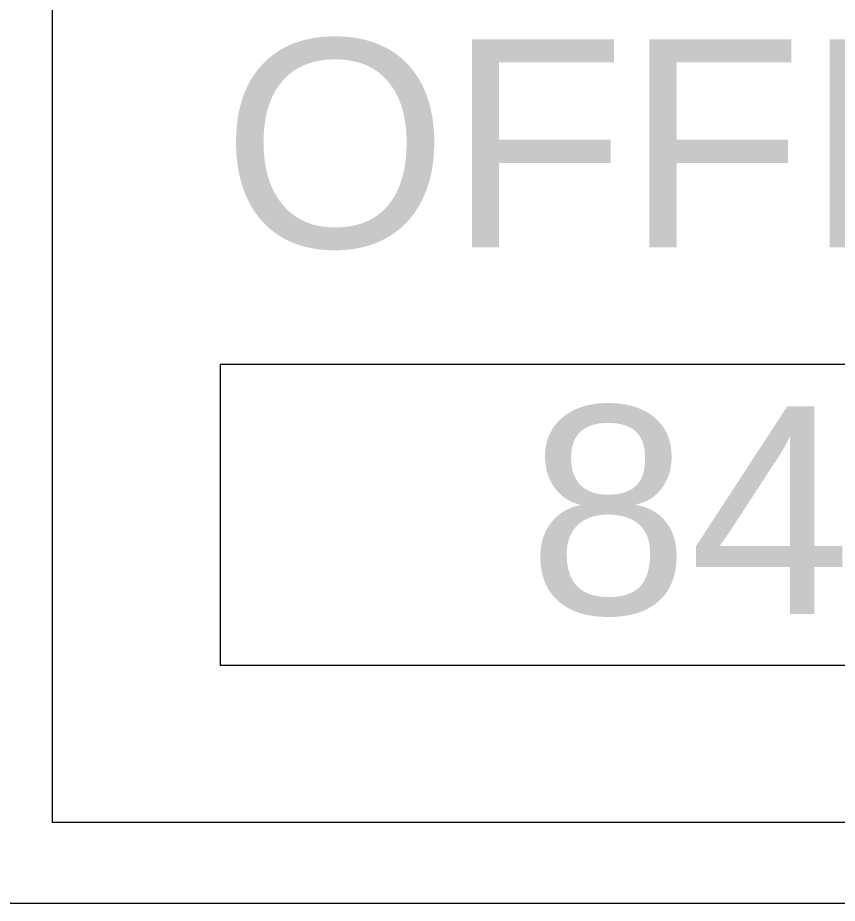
# Model space of a CAD drawing. Header units: inches. Extents: x 1 to 4637, y -664 to 702.
# Drawn here: x 1768.29 to 1803.76, y 526.52 to 564.87 of the extents above; entities that cross this region are included whole.
import ezdxf

# ---------------------------------------------------------------- set-up
doc = ezdxf.new("R2010")
doc.units = ezdxf.units.IN
doc.header["$MEASUREMENT"] = 0
doc.layers.add('A-AREA-IDEN', color=2, linetype='Continuous', lineweight=20)
doc.layers.add('I-WALL', color=2, linetype='Continuous', lineweight=9)
doc.styles.add('Arial', font='arial.ttf', dxfattribs={"height": 9})

# ---------------------------------------------------------------- blocks, each defined once
blk = doc.blocks.new('FORM Room Tag - Name _ Number-2260771-New Construction - Tel_Data_Elec Plan')
at = {"layer": 'A-AREA-IDEN'}
for p, q in [((-0.24443, -0.02311), (-0.24443, -0.15886)), ((-0.24443, -0.02311), (0.2515, -0.02311)), ((-0.24443, -0.15886), (0.2515, -0.15886))]:
    blk.add_line(p, q, dxfattribs=at)

msp = doc.modelspace()

# ---------------------------------------------------------------- linework, layer by layer
at = {"layer": 'I-WALL', "color": 250, "lineweight": 20}
for p, q in [((1769.786, 530.022), (1769.786, 677.397)), ((1806.536, 530.022), (1769.786, 530.022)), ((1729.536, 526.522), (1806.536, 526.522))]:
    msp.add_line(p, q, dxfattribs=at)

# ---------------------------------------------------------------- block references
at = {"layer": 'A-AREA-IDEN', "xscale": 95.99999999999994, "yscale": 95.99999999999994, "zscale": 95.99999999999994}
msp.add_blockref('FORM Room Tag - Name _ Number-2260771-New Construction - Tel_Data_Elec Plan', (1800.507, 552.089), dxfattribs=at)

# ---------------------------------------------------------------- texts
at = {"layer": 'A-AREA-IDEN', "lineweight": 9, "char_height": 9, "attachment_point": 1, "style": 'Arial'}
for s, insert, width in [('OFFICE', (1777.141, 563.924), 56.358), ('848', (1790.361, 548.046), 25.452)]:
    msp.add_mtext(s, dxfattribs=dict(at, insert=insert, width=width))

doc.saveas('drawing.dxf')
